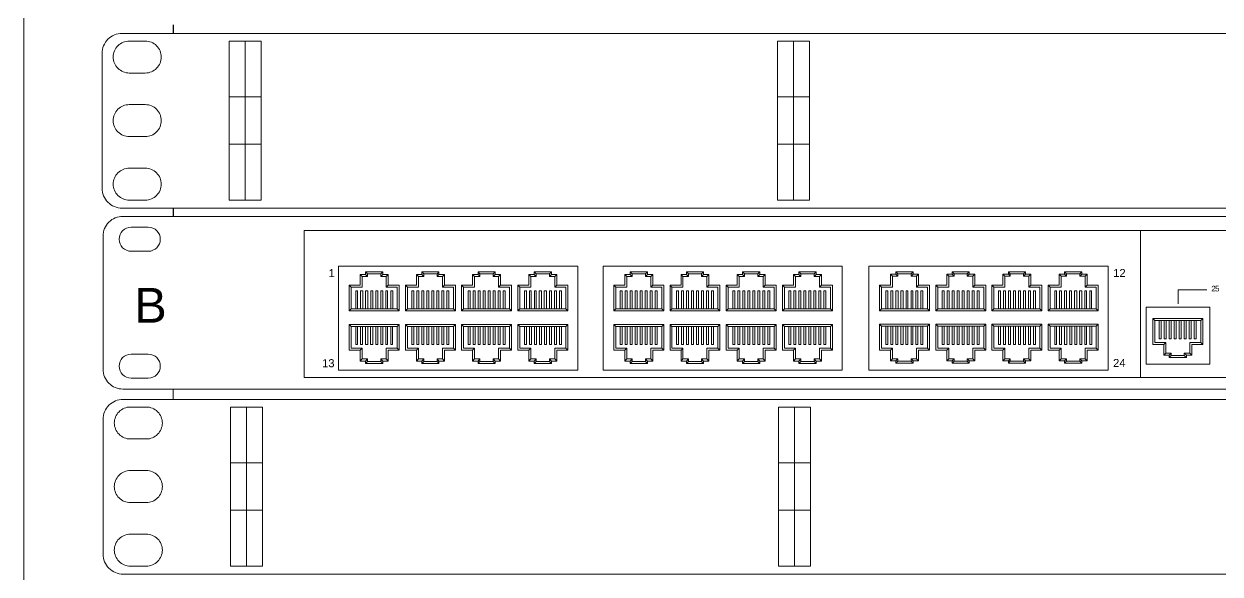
# Model space of a CAD drawing. Header units: millimetres. Extents: x 1256 to 2931, y 3298 to 3694.
# Drawn here: x 1451.82 to 1486.16, y 3471.02 to 3486.84 of the extents above; entities that cross this region are included whole.
import ezdxf

# ---------------------------------------------------------------- set-up
doc = ezdxf.new("R2010")
doc.units = ezdxf.units.MM
doc.layers.get('0').update_dxf_attribs({"color": 250, "lineweight": 5})
for name, color, linetype, lineweight in [('(B) 1U - NVR', 250, 'Continuous', 5), ('(C)1U - Gestion Cable', 250, 'Continuous', 5), ('Canales', 250, 'Continuous', 25), ('Rack 1 - 2', 250, 'Continuous', 5)]:
    doc.layers.add(name, color=color, linetype=linetype, lineweight=lineweight)
doc.styles.get("Standard").update_dxf_attribs({"font": 'Arial.ttf'})

# ---------------------------------------------------------------- blocks, each defined once
blk = doc.blocks.new('1U - Peine Cable Rack')
at = {"layer": '(C)1U - Gestion Cable'}
for points in [[(-5.8, 37.7), (466.8, 37.7, -0.414214), (471.8, 32.7), (471.8, -1, -0.414214), (466.8, -6), (-5.8, -6, -0.414214), (-10.8, -1), (-10.8, 32.7, -0.414214)], [(-4, 27.8), (0, 27.8, 0.414214), (4, 31.8), (4, 31.8, 0.414214), (0, 35.8), (-4, 35.8, 0.414214), (-8, 31.8), (-8, 31.8, 0.414214)], [(-4, 11.9), (0, 11.9, 0.414214), (4, 15.9), (4, 15.9, 0.414214), (0, 19.9), (-4, 19.9, 0.414214), (-8, 15.9), (-8, 15.9, 0.414214)], [(-4, -4), (0, -4, 0.414214), (4, 0), (4, 0, 0.414214), (0, 4), (-4, 4, 0.414214), (-8, 0), (-8, 0, 0.414214)]]:
    blk.add_lwpolyline(points, format="xyb", close=True, dxfattribs=at)
for points in [[(25, 35.8), (21, 35.8), (21, 21.8), (25, 21.8)], [(25, 35.8), (29, 35.8), (29, 21.8), (25, 21.8)], [(162, 35.8), (158, 35.8), (158, 21.8), (162, 21.8)], [(162, 35.8), (166, 35.8), (166, 21.8), (162, 21.8)], [(25, 21.8), (21, 21.8), (21, 10), (25, 10)], [(25, 21.8), (29, 21.8), (29, 10), (25, 10)], [(162, 21.8), (158, 21.8), (158, 10), (162, 10)], [(162, 21.8), (166, 21.8), (166, 10), (162, 10)], [(25, 10), (21, 10), (21, -4), (25, -4)], [(25, 10), (29, 10), (29, -4), (25, -4)], [(162, 10), (158, 10), (158, -4), (162, -4)], [(162, 10), (166, 10), (166, -4), (162, -4)]]:
    blk.add_lwpolyline(points, close=True, dxfattribs=at)
blk = doc.blocks.new('1U - Switch 24P RJ45')
at = {"layer": '(C)1U - Gestion Cable', "lineweight": 5}
blk.add_lwpolyline([(30869, -8639), (-614, -8639, -0.414214), (-963, -8290), (-963, -5939, -0.414214), (-614, -5591), (32726, -5591)], format="xyb", dxfattribs=at)
at = {"lineweight": 5}
for p, q in [((-469, -5783), (-166, -5783)), ((2582, -5839), (17329, -5839)), ((2582, -8437), (2582, -5839)), ((17329, -5839), (17329, -8437)), ((17329, -5839), (27196, -5839)), ((-469, -6207), (-166, -6207)), ((3569, -6805), (3569, -6615)), ((3605, -6650), (3569, -6615)), ((3569, -6615), (3665, -6615)), ((3605, -6840), (3605, -6650)), ((3605, -6650), (3700, -6650)), ((3968, -6572), (3665, -6572)), ((3665, -6615), (3665, -6572)), ((3700, -6607), (3665, -6572)), ((3700, -6650), (3665, -6615)), ((3700, -6650), (3700, -6607)), ((3933, -6607), (3700, -6607)), ((3933, -6607), (3968, -6572)), ((3933, -6650), (3933, -6607)), ((3933, -6650), (3968, -6615)), ((4028, -6650), (3933, -6650)), ((3968, -6615), (3968, -6572)), ((4063, -6615), (3968, -6615)), ((4028, -6650), (4063, -6615)), ((4028, -6840), (4028, -6650)), ((4063, -6805), (4063, -6615)), ((4561, -6805), (4561, -6615)), ((4596, -6650), (4561, -6615)), ((4561, -6615), (4656, -6615)), ((4596, -6840), (4596, -6650)), ((4596, -6650), (4691, -6650)), ((4959, -6572), (4656, -6572)), ((4656, -6615), (4656, -6572)), ((4691, -6607), (4656, -6572)), ((4691, -6650), (4656, -6615)), ((4691, -6650), (4691, -6607)), ((4924, -6607), (4691, -6607)), ((4924, -6607), (4959, -6572)), ((4924, -6650), (4924, -6607)), ((4924, -6650), (4959, -6615)), ((5019, -6650), (4924, -6650)), ((4959, -6615), (4959, -6572)), ((5054, -6615), (4959, -6615)), ((5019, -6650), (5054, -6615)), ((5019, -6840), (5019, -6650)), ((5054, -6805), (5054, -6615)), ((5552, -6805), (5552, -6615)), ((5587, -6650), (5552, -6615)), ((5552, -6615), (5647, -6615)), ((5587, -6841), (5587, -6650)), ((5587, -6650), (5682, -6650)), ((5950, -6572), (5647, -6572)), ((5647, -6615), (5647, -6572)), ((5682, -6607), (5647, -6572)), ((5682, -6650), (5647, -6615)), ((5682, -6650), (5682, -6607)), ((5915, -6607), (5682, -6607)), ((5915, -6607), (5950, -6572)), ((5915, -6650), (5915, -6607)), ((5915, -6650), (5950, -6615)), ((6010, -6650), (5915, -6650)), ((5950, -6615), (5950, -6572)), ((6046, -6615), (5950, -6615)), ((6010, -6650), (6046, -6615)), ((6010, -6841), (6010, -6650)), ((6046, -6805), (6046, -6615)), ((6543, -6806), (6543, -6615)), ((6578, -6650), (6543, -6615)), ((6543, -6615), (6638, -6615)), ((6578, -6841), (6578, -6650)), ((6578, -6650), (6674, -6650)), ((6942, -6572), (6638, -6572)), ((6638, -6615), (6638, -6572)), ((6674, -6608), (6638, -6572)), ((6674, -6650), (6638, -6615)), ((6674, -6650), (6674, -6608)), ((6906, -6608), (6674, -6608)), ((6906, -6608), (6942, -6572)), ((6906, -6650), (6906, -6608)), ((6906, -6650), (6942, -6615)), ((7002, -6650), (6906, -6650)), ((6942, -6615), (6942, -6572)), ((7037, -6615), (6942, -6615)), ((7002, -6650), (7037, -6615)), ((7002, -6841), (7002, -6650)), ((7037, -6806), (7037, -6615)), ((8234, -6805), (8234, -6615)), ((8270, -6650), (8234, -6615)), ((8234, -6615), (8330, -6615)), ((8270, -6840), (8270, -6650)), ((8270, -6650), (8365, -6650)), ((8633, -6572), (8330, -6572)), ((8330, -6615), (8330, -6572)), ((8365, -6607), (8330, -6572)), ((8365, -6650), (8330, -6615)), ((8365, -6650), (8365, -6607)), ((8598, -6607), (8365, -6607)), ((8598, -6607), (8633, -6572)), ((8598, -6650), (8598, -6607)), ((8598, -6650), (8633, -6615)), ((8693, -6650), (8598, -6650)), ((8633, -6615), (8633, -6572)), ((8728, -6615), (8633, -6615)), ((8693, -6650), (8728, -6615)), ((8693, -6840), (8693, -6650)), ((8728, -6805), (8728, -6615)), ((9226, -6805), (9226, -6615)), ((9261, -6650), (9226, -6615)), ((9226, -6615), (9321, -6615)), ((9261, -6840), (9261, -6650)), ((9261, -6650), (9356, -6650)), ((9624, -6572), (9321, -6572)), ((9321, -6615), (9321, -6572)), ((9356, -6607), (9321, -6572)), ((9356, -6650), (9321, -6615)), ((9356, -6650), (9356, -6607)), ((9589, -6607), (9356, -6607)), ((9589, -6607), (9624, -6572)), ((9589, -6650), (9589, -6607)), ((9589, -6650), (9624, -6615)), ((9684, -6650), (9589, -6650)), ((9624, -6615), (9624, -6572)), ((9719, -6615), (9624, -6615)), ((9684, -6650), (9719, -6615)), ((9684, -6840), (9684, -6650)), ((9719, -6805), (9719, -6615)), ((10217, -6805), (10217, -6615)), ((10252, -6650), (10217, -6615)), ((10217, -6615), (10312, -6615)), ((10252, -6841), (10252, -6650)), ((10252, -6650), (10347, -6650)), ((10615, -6572), (10312, -6572)), ((10312, -6615), (10312, -6572)), ((10347, -6607), (10312, -6572)), ((10347, -6650), (10312, -6615)), ((10347, -6650), (10347, -6607)), ((10580, -6607), (10347, -6607)), ((10580, -6607), (10615, -6572)), ((10580, -6650), (10580, -6607)), ((10580, -6650), (10615, -6615)), ((10675, -6650), (10580, -6650)), ((10615, -6615), (10615, -6572)), ((10711, -6615), (10615, -6615)), ((10675, -6650), (10711, -6615)), ((10675, -6841), (10675, -6650)), ((10711, -6805), (10711, -6615)), ((11208, -6806), (11208, -6615)), ((11243, -6650), (11208, -6615)), ((11208, -6615), (11303, -6615)), ((11243, -6841), (11243, -6650)), ((11243, -6650), (11338, -6650)), ((11607, -6572), (11303, -6572)), ((11303, -6615), (11303, -6572)), ((11338, -6608), (11303, -6572)), ((11338, -6650), (11303, -6615)), ((11338, -6650), (11338, -6608)), ((11571, -6608), (11338, -6608)), ((11571, -6608), (11607, -6572)), ((11571, -6650), (11571, -6608)), ((11571, -6650), (11607, -6615)), ((11667, -6650), (11571, -6650)), ((11607, -6615), (11607, -6572)), ((11702, -6615), (11607, -6615)), ((11667, -6650), (11702, -6615)), ((11667, -6841), (11667, -6650)), ((11702, -6806), (11702, -6615)), ((12919, -6803), (12919, -6613)), ((12955, -6648), (12919, -6613)), ((12919, -6613), (13015, -6613)), ((12955, -6838), (12955, -6648)), ((12955, -6648), (13050, -6648)), ((13318, -6570), (13015, -6570)), ((13015, -6613), (13015, -6570)), ((13050, -6605), (13015, -6570)), ((13050, -6648), (13015, -6613)), ((13050, -6648), (13050, -6605)), ((13283, -6605), (13050, -6605)), ((13283, -6605), (13318, -6570)), ((13283, -6648), (13283, -6605)), ((13283, -6648), (13318, -6613)), ((13378, -6648), (13283, -6648)), ((13318, -6613), (13318, -6570)), ((13413, -6613), (13318, -6613)), ((13378, -6648), (13413, -6613)), ((13378, -6838), (13378, -6648)), ((13413, -6803), (13413, -6613)), ((13910, -6803), (13910, -6613)), ((13946, -6648), (13910, -6613)), ((13910, -6613), (14006, -6613)), ((13946, -6839), (13946, -6648)), ((13946, -6648), (14041, -6648)), ((14309, -6570), (14006, -6570)), ((14006, -6613), (14006, -6570)), ((14041, -6605), (14006, -6570)), ((14041, -6648), (14006, -6613)), ((14041, -6648), (14041, -6605)), ((14274, -6605), (14041, -6605)), ((14274, -6605), (14309, -6570)), ((14274, -6648), (14274, -6605)), ((14274, -6648), (14309, -6613)), ((14369, -6648), (14274, -6648)), ((14309, -6613), (14309, -6570)), ((14404, -6613), (14309, -6613)), ((14369, -6648), (14404, -6613)), ((14369, -6839), (14369, -6648)), ((14404, -6803), (14404, -6613)), ((14902, -6803), (14902, -6613)), ((14937, -6648), (14902, -6613)), ((14902, -6613), (14997, -6613)), ((14937, -6839), (14937, -6648)), ((14937, -6648), (15032, -6648)), ((15300, -6570), (14997, -6570)), ((14997, -6613), (14997, -6570)), ((15032, -6605), (14997, -6570)), ((15032, -6648), (14997, -6613)), ((15032, -6648), (15032, -6605)), ((15265, -6605), (15032, -6605)), ((15265, -6605), (15300, -6570)), ((15265, -6648), (15265, -6605)), ((15265, -6648), (15300, -6613)), ((15360, -6648), (15265, -6648)), ((15300, -6613), (15300, -6570)), ((15396, -6613), (15300, -6613)), ((15360, -6648), (15396, -6613)), ((15360, -6839), (15360, -6648)), ((15396, -6803), (15396, -6613)), ((15893, -6804), (15893, -6613)), ((15928, -6649), (15893, -6613)), ((15893, -6613), (15988, -6613)), ((15928, -6839), (15928, -6649)), ((15928, -6649), (16023, -6649)), ((16291, -6570), (15988, -6570)), ((15988, -6613), (15988, -6570)), ((16023, -6606), (15988, -6570)), ((16023, -6649), (15988, -6613)), ((16023, -6649), (16023, -6606)), ((16256, -6606), (16023, -6606)), ((16256, -6606), (16291, -6570)), ((16256, -6649), (16256, -6606)), ((16256, -6649), (16291, -6613)), ((16351, -6649), (16256, -6649)), ((16291, -6613), (16291, -6570)), ((16387, -6613), (16291, -6613)), ((16351, -6649), (16387, -6613)), ((16351, -6839), (16351, -6649)), ((16387, -6804), (16387, -6613)), ((3375, -7260), (3375, -6805)), ((3375, -6805), (3569, -6805)), ((3411, -6840), (3375, -6805)), ((3411, -7225), (3411, -6840)), ((3605, -6840), (3411, -6840)), ((3490, -7225), (3490, -6905)), ((3525, -6905), (3490, -6905)), ((3525, -7225), (3525, -6905)), ((3578, -7225), (3578, -6905)), ((3614, -6905), (3578, -6905)), ((3614, -7225), (3614, -6905)), ((3666, -7225), (3666, -6905)), ((3702, -6905), (3666, -6905)), ((3702, -7225), (3702, -6905)), ((3755, -7225), (3755, -6905)), ((3790, -6905), (3755, -6905)), ((3790, -7225), (3790, -6905)), ((3843, -7225), (3843, -6905)), ((3878, -6905), (3843, -6905)), ((3878, -7225), (3878, -6905)), ((3931, -7225), (3931, -6905)), ((3966, -6905), (3931, -6905)), ((3966, -7225), (3966, -6905)), ((4019, -7225), (4019, -6905)), ((4054, -6905), (4019, -6905)), ((4028, -6840), (4063, -6805)), ((4028, -6840), (4222, -6840)), ((4054, -7225), (4054, -6905)), ((4257, -6805), (4063, -6805)), ((4107, -6905), (4143, -6905)), ((4107, -7225), (4107, -6905)), ((4143, -7225), (4143, -6905)), ((4222, -7225), (4222, -6840)), ((4257, -7260), (4257, -6805)), ((4367, -7260), (4367, -6805)), ((4367, -6805), (4561, -6805)), ((4402, -6840), (4367, -6805)), ((4402, -7225), (4402, -6840)), ((4596, -6840), (4402, -6840)), ((4481, -7225), (4481, -6905)), ((4517, -6905), (4481, -6905)), ((4517, -7225), (4517, -6905)), ((4569, -7225), (4569, -6905)), ((4605, -6905), (4569, -6905)), ((4605, -7225), (4605, -6905)), ((4658, -7225), (4658, -6905)), ((4693, -6905), (4658, -6905)), ((4693, -7225), (4693, -6905)), ((4746, -7225), (4746, -6905)), ((4781, -6905), (4746, -6905)), ((4781, -7225), (4781, -6905)), ((4834, -7225), (4834, -6905)), ((4869, -6905), (4834, -6905)), ((4869, -7225), (4869, -6905)), ((4922, -7225), (4922, -6905)), ((4957, -6905), (4922, -6905)), ((4957, -7225), (4957, -6905)), ((5010, -7225), (5010, -6905)), ((5046, -6905), (5010, -6905)), ((5019, -6840), (5054, -6805)), ((5019, -6840), (5213, -6840)), ((5046, -7225), (5046, -6905)), ((5248, -6805), (5054, -6805)), ((5099, -6905), (5134, -6905)), ((5099, -7225), (5099, -6905)), ((5134, -7225), (5134, -6905)), ((5213, -7225), (5213, -6840)), ((5248, -7260), (5248, -6805)), ((5358, -7260), (5358, -6805)), ((5358, -6805), (5552, -6805)), ((5393, -6841), (5358, -6805)), ((5393, -7225), (5393, -6841)), ((5587, -6841), (5393, -6841)), ((5472, -7225), (5472, -6905)), ((5508, -6905), (5472, -6905)), ((5508, -7225), (5508, -6905)), ((5561, -7225), (5561, -6905)), ((5596, -6905), (5561, -6905)), ((5596, -7225), (5596, -6905)), ((5649, -7225), (5649, -6905)), ((5684, -6905), (5649, -6905)), ((5684, -7225), (5684, -6905)), ((5737, -7225), (5737, -6905)), ((5772, -6905), (5737, -6905)), ((5772, -7225), (5772, -6905)), ((5825, -7225), (5825, -6905)), ((5860, -6905), (5825, -6905)), ((5860, -7225), (5860, -6905)), ((5913, -7225), (5913, -6905)), ((5949, -6905), (5913, -6905)), ((5949, -7225), (5949, -6905)), ((6002, -7225), (6002, -6905)), ((6037, -6905), (6002, -6905)), ((6010, -6841), (6046, -6805)), ((6010, -6841), (6204, -6841)), ((6037, -7225), (6037, -6905)), ((6240, -6805), (6046, -6805)), ((6090, -6905), (6125, -6905)), ((6090, -7225), (6090, -6905)), ((6125, -7225), (6125, -6905)), ((6204, -7225), (6204, -6841)), ((6240, -7260), (6240, -6805)), ((6349, -7261), (6349, -6806)), ((6349, -6806), (6543, -6806)), ((6384, -6841), (6349, -6806)), ((6384, -7225), (6384, -6841)), ((6578, -6841), (6384, -6841)), ((6464, -7225), (6464, -6905)), ((6499, -6905), (6464, -6905)), ((6499, -7225), (6499, -6905)), ((6552, -7225), (6552, -6905)), ((6587, -6905), (6552, -6905)), ((6587, -7226), (6587, -6905)), ((6640, -7225), (6640, -6905)), ((6675, -6905), (6640, -6905)), ((6675, -7225), (6675, -6905)), ((6728, -7225), (6728, -6905)), ((6764, -6905), (6728, -6905)), ((6764, -7225), (6764, -6905)), ((6816, -7225), (6816, -6905)), ((6852, -6905), (6816, -6905)), ((6852, -7225), (6852, -6905)), ((6905, -7225), (6905, -6905)), ((6940, -6905), (6905, -6905)), ((6940, -7226), (6940, -6905)), ((6993, -7225), (6993, -6905)), ((7028, -6905), (6993, -6905)), ((7002, -6841), (7037, -6806)), ((7002, -6841), (7196, -6841)), ((7028, -7225), (7028, -6905)), ((7231, -6806), (7037, -6806)), ((7081, -6905), (7116, -6905)), ((7081, -7225), (7081, -6905)), ((7116, -7225), (7116, -6905)), ((7196, -7225), (7196, -6841)), ((7231, -7261), (7231, -6806)), ((8040, -7260), (8040, -6805)), ((8040, -6805), (8234, -6805)), ((8076, -6840), (8040, -6805)), ((8076, -7225), (8076, -6840)), ((8270, -6840), (8076, -6840)), ((8155, -7225), (8155, -6905)), ((8190, -6905), (8155, -6905)), ((8190, -7225), (8190, -6905)), ((8243, -7225), (8243, -6905)), ((8278, -6905), (8243, -6905)), ((8278, -7225), (8278, -6905)), ((8331, -7225), (8331, -6905)), ((8367, -6905), (8331, -6905)), ((8367, -7225), (8367, -6905)), ((8420, -7225), (8420, -6905)), ((8455, -6905), (8420, -6905)), ((8455, -7225), (8455, -6905)), ((8508, -7225), (8508, -6905)), ((8543, -6905), (8508, -6905)), ((8543, -7225), (8543, -6905)), ((8596, -7225), (8596, -6905)), ((8631, -6905), (8596, -6905)), ((8631, -7225), (8631, -6905)), ((8684, -7225), (8684, -6905)), ((8719, -6905), (8684, -6905)), ((8693, -6840), (8728, -6805)), ((8693, -6840), (8887, -6840)), ((8719, -7225), (8719, -6905)), ((8922, -6805), (8728, -6805)), ((8772, -6905), (8808, -6905)), ((8772, -7225), (8772, -6905)), ((8808, -7225), (8808, -6905)), ((8887, -7225), (8887, -6840)), ((8922, -7260), (8922, -6805)), ((9032, -7260), (9032, -6805)), ((9032, -6805), (9226, -6805)), ((9067, -6840), (9032, -6805)), ((9067, -7225), (9067, -6840)), ((9261, -6840), (9067, -6840)), ((9146, -7225), (9146, -6905)), ((9181, -6905), (9146, -6905)), ((9181, -7225), (9181, -6905)), ((9234, -7225), (9234, -6905)), ((9270, -6905), (9234, -6905)), ((9270, -7225), (9270, -6905)), ((9323, -7225), (9323, -6905)), ((9358, -6905), (9323, -6905)), ((9358, -7225), (9358, -6905)), ((9411, -7225), (9411, -6905)), ((9446, -6905), (9411, -6905)), ((9446, -7225), (9446, -6905)), ((9499, -7225), (9499, -6905)), ((9534, -6905), (9499, -6905)), ((9534, -7225), (9534, -6905)), ((9587, -7225), (9587, -6905)), ((9622, -6905), (9587, -6905)), ((9622, -7225), (9622, -6905)), ((9675, -7225), (9675, -6905)), ((9711, -6905), (9675, -6905)), ((9684, -6840), (9719, -6805)), ((9684, -6840), (9878, -6840)), ((9711, -7225), (9711, -6905)), ((9913, -6805), (9719, -6805)), ((9763, -6905), (9799, -6905)), ((9763, -7225), (9763, -6905)), ((9799, -7225), (9799, -6905)), ((9878, -7225), (9878, -6840)), ((9913, -7260), (9913, -6805)), ((10023, -7260), (10023, -6805)), ((10023, -6805), (10217, -6805)), ((10058, -6841), (10023, -6805)), ((10058, -7225), (10058, -6841)), ((10252, -6841), (10058, -6841)), ((10137, -7225), (10137, -6905)), ((10173, -6905), (10137, -6905)), ((10173, -7225), (10173, -6905)), ((10226, -7225), (10226, -6905)), ((10261, -6905), (10226, -6905)), ((10261, -7225), (10261, -6905)), ((10314, -7225), (10314, -6905)), ((10349, -6905), (10314, -6905)), ((10349, -7225), (10349, -6905)), ((10402, -7225), (10402, -6905)), ((10437, -6905), (10402, -6905)), ((10437, -7225), (10437, -6905)), ((10490, -7225), (10490, -6905)), ((10525, -6905), (10490, -6905)), ((10525, -7225), (10525, -6905)), ((10578, -7225), (10578, -6905)), ((10614, -6905), (10578, -6905)), ((10614, -7225), (10614, -6905)), ((10666, -7225), (10666, -6905)), ((10702, -6905), (10666, -6905)), ((10675, -6841), (10711, -6805)), ((10675, -6841), (10869, -6841)), ((10702, -7225), (10702, -6905)), ((10905, -6805), (10711, -6805)), ((10755, -6905), (10790, -6905)), ((10755, -7225), (10755, -6905)), ((10790, -7225), (10790, -6905)), ((10869, -7225), (10869, -6841)), ((10905, -7260), (10905, -6805)), ((11014, -7261), (11014, -6806)), ((11014, -6806), (11208, -6806)), ((11049, -6841), (11014, -6806)), ((11049, -7225), (11049, -6841)), ((11243, -6841), (11049, -6841)), ((11129, -7225), (11129, -6905)), ((11164, -6905), (11129, -6905)), ((11164, -7225), (11164, -6905)), ((11217, -7225), (11217, -6905)), ((11252, -6905), (11217, -6905)), ((11252, -7226), (11252, -6905)), ((11305, -7225), (11305, -6905)), ((11340, -6905), (11305, -6905)), ((11340, -7225), (11340, -6905)), ((11393, -7225), (11393, -6905)), ((11428, -6905), (11393, -6905)), ((11428, -7225), (11428, -6905)), ((11481, -7225), (11481, -6905)), ((11517, -6905), (11481, -6905)), ((11517, -7225), (11517, -6905)), ((11570, -7225), (11570, -6905)), ((11605, -6905), (11570, -6905)), ((11605, -7226), (11605, -6905)), ((11658, -7225), (11658, -6905)), ((11693, -6905), (11658, -6905)), ((11667, -6841), (11702, -6806)), ((11667, -6841), (11861, -6841)), ((11693, -7225), (11693, -6905)), ((11896, -6806), (11702, -6806)), ((11746, -6905), (11781, -6905)), ((11746, -7225), (11746, -6905)), ((11781, -7225), (11781, -6905)), ((11861, -7225), (11861, -6841)), ((11896, -7261), (11896, -6806)), ((12725, -7258), (12725, -6803)), ((12725, -6803), (12919, -6803)), ((12761, -6838), (12725, -6803)), ((12761, -7223), (12761, -6838)), ((12955, -6838), (12761, -6838)), ((12840, -7223), (12840, -6903)), ((12875, -6903), (12840, -6903)), ((12875, -7223), (12875, -6903)), ((12928, -7223), (12928, -6903)), ((12963, -6903), (12928, -6903)), ((12963, -7223), (12963, -6903)), ((13016, -7223), (13016, -6903)), ((13052, -6903), (13016, -6903)), ((13052, -7223), (13052, -6903)), ((13104, -7223), (13104, -6903)), ((13140, -6903), (13104, -6903)), ((13140, -7223), (13140, -6903)), ((13193, -7223), (13193, -6903)), ((13228, -6903), (13193, -6903)), ((13228, -7223), (13228, -6903)), ((13281, -7223), (13281, -6903)), ((13316, -6903), (13281, -6903)), ((13316, -7223), (13316, -6903)), ((13369, -7223), (13369, -6903)), ((13404, -6903), (13369, -6903)), ((13378, -6838), (13413, -6803)), ((13378, -6838), (13572, -6838)), ((13404, -7223), (13404, -6903)), ((13607, -6803), (13413, -6803)), ((13457, -6903), (13492, -6903)), ((13457, -7223), (13457, -6903)), ((13492, -7223), (13492, -6903)), ((13572, -7223), (13572, -6838)), ((13607, -7258), (13607, -6803)), ((13716, -7258), (13716, -6803)), ((13716, -6803), (13910, -6803)), ((13752, -6839), (13716, -6803)), ((13752, -7223), (13752, -6839)), ((13946, -6839), (13752, -6839)), ((13831, -7223), (13831, -6903)), ((13866, -6903), (13831, -6903)), ((13866, -7223), (13866, -6903)), ((13919, -7223), (13919, -6903)), ((13955, -6903), (13919, -6903)), ((13955, -7223), (13955, -6903)), ((14007, -7223), (14007, -6903)), ((14043, -6903), (14007, -6903)), ((14043, -7223), (14043, -6903)), ((14096, -7223), (14096, -6903)), ((14131, -6903), (14096, -6903)), ((14131, -7223), (14131, -6903)), ((14184, -7223), (14184, -6903)), ((14219, -6903), (14184, -6903)), ((14219, -7223), (14219, -6903)), ((14272, -7223), (14272, -6903)), ((14307, -6903), (14272, -6903)), ((14307, -7223), (14307, -6903)), ((14360, -7223), (14360, -6903)), ((14395, -6903), (14360, -6903)), ((14369, -6839), (14404, -6803)), ((14369, -6839), (14563, -6839)), ((14395, -7223), (14395, -6903)), ((14598, -6803), (14404, -6803)), ((14448, -6903), (14484, -6903)), ((14448, -7223), (14448, -6903)), ((14484, -7223), (14484, -6903)), ((14563, -7223), (14563, -6839)), ((14598, -7258), (14598, -6803)), ((14708, -7258), (14708, -6803)), ((14708, -6803), (14902, -6803)), ((14743, -6839), (14708, -6803)), ((14743, -7223), (14743, -6839)), ((14937, -6839), (14743, -6839)), ((14822, -7223), (14822, -6903)), ((14858, -6903), (14822, -6903)), ((14858, -7223), (14858, -6903)), ((14910, -7223), (14910, -6903)), ((14946, -6903), (14910, -6903)), ((14946, -7224), (14946, -6903)), ((14999, -7223), (14999, -6903)), ((15034, -6903), (14999, -6903)), ((15034, -7223), (15034, -6903)), ((15087, -7223), (15087, -6903)), ((15122, -6903), (15087, -6903)), ((15122, -7223), (15122, -6903)), ((15175, -7223), (15175, -6903)), ((15210, -6903), (15175, -6903)), ((15210, -7223), (15210, -6903)), ((15263, -7223), (15263, -6903)), ((15299, -6903), (15263, -6903)), ((15299, -7224), (15299, -6903)), ((15351, -7223), (15351, -6903)), ((15387, -6903), (15351, -6903)), ((15360, -6839), (15396, -6803)), ((15360, -6839), (15554, -6839)), ((15387, -7223), (15387, -6903)), ((15590, -6803), (15396, -6803)), ((15440, -6903), (15475, -6903)), ((15440, -7223), (15440, -6903)), ((15475, -7223), (15475, -6903)), ((15554, -7223), (15554, -6839)), ((15590, -7258), (15590, -6803)), ((15699, -7259), (15699, -6804)), ((15699, -6804), (15893, -6804)), ((15734, -6839), (15699, -6804)), ((15734, -7224), (15734, -6839)), ((15928, -6839), (15734, -6839)), ((15814, -7224), (15814, -6903)), ((15849, -6903), (15814, -6903)), ((15849, -7224), (15849, -6903)), ((15902, -7224), (15902, -6903)), ((15937, -6903), (15902, -6903)), ((15937, -7224), (15937, -6903)), ((15990, -7224), (15990, -6903)), ((16025, -6903), (15990, -6903)), ((16025, -7224), (16025, -6903)), ((16078, -7224), (16078, -6903)), ((16113, -6903), (16078, -6903)), ((16113, -7224), (16113, -6903)), ((16166, -7224), (16166, -6903)), ((16202, -6903), (16166, -6903)), ((16202, -7224), (16202, -6903)), ((16254, -7224), (16254, -6903)), ((16290, -6903), (16254, -6903)), ((16290, -7224), (16290, -6903)), ((16343, -7224), (16343, -6903)), ((16378, -6903), (16343, -6903)), ((16351, -6839), (16387, -6804)), ((16351, -6839), (16545, -6839)), ((16378, -7224), (16378, -6903)), ((16581, -6804), (16387, -6804)), ((16431, -6903), (16466, -6903)), ((16431, -7224), (16431, -6903)), ((16466, -7224), (16466, -6903)), ((16545, -7224), (16545, -6839)), ((16581, -7259), (16581, -6804)), ((17990, -7137), (17990, -6887)), ((17990, -6887), (18495, -6887)), ((3375, -7260), (3411, -7225)), ((4257, -7260), (3375, -7260)), ((3375, -7260), (3816, -7260)), ((4222, -7225), (3411, -7225)), ((4257, -7260), (4222, -7225)), ((4367, -7260), (4402, -7225)), ((5248, -7260), (4367, -7260)), ((4367, -7260), (4808, -7260)), ((5213, -7225), (4402, -7225)), ((5248, -7260), (5213, -7225)), ((5358, -7260), (5393, -7225)), ((6240, -7260), (5358, -7260)), ((5358, -7260), (5799, -7260)), ((6204, -7225), (5393, -7225)), ((6240, -7260), (6204, -7225)), ((6349, -7261), (6384, -7225)), ((7231, -7261), (6349, -7261)), ((6349, -7261), (6790, -7261)), ((7196, -7225), (6384, -7225)), ((7231, -7261), (7196, -7225)), ((8040, -7260), (8076, -7225)), ((8922, -7260), (8040, -7260)), ((8040, -7260), (8481, -7260)), ((8887, -7225), (8076, -7225)), ((8922, -7260), (8887, -7225)), ((9032, -7260), (9067, -7225)), ((9913, -7260), (9032, -7260)), ((9032, -7260), (9472, -7260)), ((9878, -7225), (9067, -7225)), ((9913, -7260), (9878, -7225)), ((10023, -7260), (10058, -7225)), ((10905, -7260), (10023, -7260)), ((10023, -7260), (10464, -7260)), ((10869, -7225), (10058, -7225)), ((10905, -7260), (10869, -7225)), ((11014, -7261), (11049, -7225)), ((11896, -7261), (11014, -7261)), ((11014, -7261), (11455, -7261)), ((11861, -7225), (11049, -7225)), ((11896, -7261), (11861, -7225)), ((12725, -7258), (12761, -7223)), ((13607, -7258), (12725, -7258)), ((12725, -7258), (13166, -7258)), ((13572, -7223), (12761, -7223)), ((13607, -7258), (13572, -7223)), ((13716, -7258), (13752, -7223)), ((14598, -7258), (13716, -7258)), ((13716, -7258), (14157, -7258)), ((14563, -7223), (13752, -7223)), ((14598, -7258), (14563, -7223)), ((14708, -7258), (14743, -7223)), ((15590, -7258), (14708, -7258)), ((14708, -7258), (15149, -7258)), ((15554, -7223), (14743, -7223)), ((15590, -7258), (15554, -7223)), ((15699, -7259), (15734, -7224)), ((16581, -7259), (15699, -7259)), ((15699, -7259), (16140, -7259)), ((16545, -7224), (15734, -7224)), ((16581, -7259), (16545, -7224)), ((3375, -7498), (4257, -7498)), ((3375, -7498), (3375, -7953)), ((3375, -7498), (3411, -7533)), ((3411, -7533), (4222, -7533)), ((3411, -7533), (3411, -7918)), ((3490, -7533), (3490, -7853)), ((3525, -7533), (3525, -7853)), ((3578, -7533), (3578, -7853)), ((3613, -7533), (3613, -7853)), ((3666, -7533), (3666, -7853)), ((3702, -7533), (3702, -7853)), ((3754, -7533), (3754, -7853)), ((3790, -7533), (3790, -7853)), ((4257, -7498), (3816, -7498)), ((3843, -7533), (3843, -7853)), ((3878, -7533), (3878, -7853)), ((3931, -7533), (3931, -7853)), ((3966, -7533), (3966, -7853)), ((4019, -7533), (4019, -7853)), ((4054, -7533), (4054, -7853)), ((4107, -7533), (4107, -7853)), ((4142, -7533), (4142, -7853)), ((4257, -7498), (4222, -7533)), ((4222, -7533), (4222, -7918)), ((4257, -7498), (4257, -7953)), ((4367, -7498), (5248, -7498)), ((4367, -7498), (4367, -7953)), ((4367, -7498), (4402, -7533)), ((4402, -7533), (5213, -7533)), ((4402, -7533), (4402, -7918)), ((4481, -7533), (4481, -7853)), ((4517, -7533), (4517, -7853)), ((4569, -7533), (4569, -7853)), ((4605, -7533), (4605, -7853)), ((4658, -7533), (4658, -7853)), ((4693, -7533), (4693, -7853)), ((4746, -7533), (4746, -7853)), ((4781, -7533), (4781, -7853)), ((5248, -7498), (4808, -7498)), ((4834, -7533), (4834, -7853)), ((4869, -7533), (4869, -7853)), ((4922, -7533), (4922, -7853)), ((4957, -7533), (4957, -7853)), ((5010, -7533), (5010, -7853)), ((5046, -7533), (5046, -7853)), ((5099, -7533), (5099, -7853)), ((5134, -7533), (5134, -7853)), ((5248, -7498), (5213, -7533)), ((5213, -7533), (5213, -7918)), ((5248, -7498), (5248, -7953)), ((5358, -7498), (6240, -7498)), ((5358, -7498), (5358, -7953)), ((5358, -7498), (5393, -7533)), ((5393, -7533), (6204, -7533)), ((5393, -7533), (5393, -7918)), ((5472, -7533), (5472, -7853)), ((5508, -7533), (5508, -7853)), ((5561, -7533), (5561, -7853)), ((5596, -7533), (5596, -7853)), ((5649, -7533), (5649, -7853)), ((5684, -7533), (5684, -7853)), ((5737, -7533), (5737, -7853)), ((5772, -7533), (5772, -7853)), ((6240, -7498), (5799, -7498)), ((5825, -7533), (5825, -7853)), ((5860, -7533), (5860, -7853)), ((5913, -7533), (5913, -7853)), ((5949, -7533), (5949, -7853)), ((6002, -7533), (6002, -7853)), ((6037, -7533), (6037, -7853)), ((6090, -7533), (6090, -7853)), ((6125, -7533), (6125, -7853)), ((6240, -7498), (6204, -7533)), ((6204, -7533), (6204, -7918)), ((6240, -7498), (6240, -7953)), ((6349, -7498), (7231, -7498)), ((6349, -7498), (6349, -7953)), ((6349, -7498), (6385, -7533)), ((6385, -7533), (7196, -7533)), ((6385, -7533), (6385, -7918)), ((6464, -7533), (6464, -7853)), ((6499, -7533), (6499, -7853)), ((6552, -7533), (6552, -7853)), ((6588, -7533), (6588, -7853)), ((6640, -7533), (6640, -7853)), ((6676, -7533), (6676, -7853)), ((6729, -7533), (6729, -7853)), ((6764, -7533), (6764, -7853)), ((7231, -7498), (6790, -7498)), ((6817, -7533), (6817, -7853)), ((6852, -7533), (6852, -7853)), ((6905, -7533), (6905, -7853)), ((6940, -7533), (6940, -7853)), ((6993, -7533), (6993, -7853)), ((7029, -7533), (7029, -7853)), ((7081, -7533), (7081, -7853)), ((7117, -7533), (7117, -7853)), ((7231, -7498), (7196, -7533)), ((7196, -7533), (7196, -7918)), ((7231, -7498), (7231, -7953)), ((8040, -7498), (8922, -7498)), ((8040, -7498), (8040, -7953)), ((8040, -7498), (8075, -7533)), ((8075, -7533), (8887, -7533)), ((8075, -7533), (8075, -7918)), ((8155, -7533), (8155, -7853)), ((8190, -7533), (8190, -7853)), ((8243, -7533), (8243, -7853)), ((8278, -7533), (8278, -7853)), ((8331, -7533), (8331, -7853)), ((8366, -7533), (8366, -7853)), ((8419, -7533), (8419, -7853)), ((8455, -7533), (8455, -7853)), ((8922, -7498), (8481, -7498)), ((8508, -7533), (8508, -7853)), ((8543, -7533), (8543, -7853)), ((8596, -7533), (8596, -7853)), ((8631, -7533), (8631, -7853)), ((8684, -7533), (8684, -7853)), ((8719, -7533), (8719, -7853)), ((8772, -7533), (8772, -7853)), ((8807, -7533), (8807, -7853)), ((8922, -7498), (8887, -7533)), ((8887, -7533), (8887, -7918)), ((8922, -7498), (8922, -7953)), ((9032, -7498), (9913, -7498)), ((9032, -7498), (9032, -7953)), ((9032, -7498), (9067, -7533)), ((9067, -7533), (9878, -7533)), ((9067, -7533), (9067, -7918)), ((9146, -7533), (9146, -7853)), ((9181, -7533), (9181, -7853)), ((9234, -7533), (9234, -7853)), ((9270, -7533), (9270, -7853)), ((9323, -7533), (9323, -7853)), ((9358, -7533), (9358, -7853)), ((9411, -7533), (9411, -7853)), ((9446, -7533), (9446, -7853)), ((9913, -7498), (9472, -7498)), ((9499, -7533), (9499, -7853)), ((9534, -7533), (9534, -7853)), ((9587, -7533), (9587, -7853)), ((9622, -7533), (9622, -7853)), ((9675, -7533), (9675, -7853)), ((9711, -7533), (9711, -7853)), ((9763, -7533), (9763, -7853)), ((9799, -7533), (9799, -7853)), ((9913, -7498), (9878, -7533)), ((9878, -7533), (9878, -7918)), ((9913, -7498), (9913, -7953)), ((10023, -7498), (10905, -7498)), ((10023, -7498), (10023, -7953)), ((10023, -7498), (10058, -7533)), ((10058, -7533), (10869, -7533)), ((10058, -7533), (10058, -7918)), ((10137, -7533), (10137, -7853)), ((10173, -7533), (10173, -7853)), ((10226, -7533), (10226, -7853)), ((10261, -7533), (10261, -7853)), ((10314, -7533), (10314, -7853)), ((10349, -7533), (10349, -7853)), ((10402, -7533), (10402, -7853)), ((10437, -7533), (10437, -7853)), ((10905, -7498), (10464, -7498)), ((10490, -7533), (10490, -7853)), ((10525, -7533), (10525, -7853)), ((10578, -7533), (10578, -7853)), ((10614, -7533), (10614, -7853)), ((10666, -7533), (10666, -7853)), ((10702, -7533), (10702, -7853)), ((10755, -7533), (10755, -7853)), ((10790, -7533), (10790, -7853)), ((10905, -7498), (10869, -7533)), ((10869, -7533), (10869, -7918)), ((10905, -7498), (10905, -7953)), ((11014, -7498), (11896, -7498)), ((11014, -7498), (11014, -7953)), ((11014, -7498), (11050, -7533)), ((11050, -7533), (11861, -7533)), ((11050, -7533), (11050, -7918)), ((11129, -7533), (11129, -7853)), ((11164, -7533), (11164, -7853)), ((11217, -7533), (11217, -7853)), ((11252, -7533), (11252, -7853)), ((11305, -7533), (11305, -7853)), ((11341, -7533), (11341, -7853)), ((11394, -7533), (11394, -7853)), ((11429, -7533), (11429, -7853)), ((11896, -7498), (11455, -7498)), ((11482, -7533), (11482, -7853)), ((11517, -7533), (11517, -7853)), ((11570, -7533), (11570, -7853)), ((11605, -7533), (11605, -7853)), ((11658, -7533), (11658, -7853)), ((11693, -7533), (11693, -7853)), ((11746, -7533), (11746, -7853)), ((11782, -7533), (11782, -7853)), ((11896, -7498), (11861, -7533)), ((11861, -7533), (11861, -7918)), ((11896, -7498), (11896, -7953)), ((12725, -7496), (13607, -7496)), ((12725, -7496), (12725, -7951)), ((12725, -7496), (12760, -7531)), ((12760, -7531), (13572, -7531)), ((12760, -7531), (12760, -7916)), ((12840, -7531), (12840, -7851)), ((12875, -7531), (12875, -7851)), ((12928, -7531), (12928, -7851)), ((12963, -7531), (12963, -7851)), ((13016, -7531), (13016, -7851)), ((13051, -7531), (13051, -7851)), ((13104, -7531), (13104, -7851)), ((13140, -7531), (13140, -7851)), ((13607, -7496), (13166, -7496)), ((13192, -7531), (13192, -7851)), ((13228, -7531), (13228, -7851)), ((13281, -7531), (13281, -7851)), ((13316, -7531), (13316, -7851)), ((13369, -7531), (13369, -7851)), ((13404, -7531), (13404, -7851)), ((13457, -7531), (13457, -7851)), ((13492, -7531), (13492, -7851)), ((13607, -7496), (13572, -7531)), ((13572, -7531), (13572, -7916)), ((13607, -7496), (13607, -7951)), ((13716, -7496), (14598, -7496)), ((13716, -7496), (13716, -7951)), ((13716, -7496), (13752, -7531)), ((13752, -7531), (14563, -7531)), ((13752, -7531), (13752, -7916)), ((13831, -7531), (13831, -7851)), ((13866, -7531), (13866, -7851)), ((13919, -7531), (13919, -7851)), ((13955, -7531), (13955, -7851)), ((14007, -7531), (14007, -7851)), ((14043, -7531), (14043, -7851)), ((14096, -7531), (14096, -7851)), ((14131, -7531), (14131, -7851)), ((14598, -7496), (14157, -7496)), ((14184, -7531), (14184, -7851)), ((14219, -7531), (14219, -7851)), ((14272, -7531), (14272, -7851)), ((14307, -7531), (14307, -7851)), ((14360, -7531), (14360, -7851)), ((14395, -7531), (14395, -7851)), ((14448, -7531), (14448, -7851)), ((14484, -7531), (14484, -7851)), ((14598, -7496), (14563, -7531)), ((14563, -7531), (14563, -7916)), ((14598, -7496), (14598, -7951)), ((14708, -7496), (15590, -7496)), ((14708, -7496), (14708, -7951)), ((14708, -7496), (14743, -7531)), ((14743, -7531), (15554, -7531)), ((14743, -7531), (14743, -7916)), ((14822, -7531), (14822, -7851)), ((14858, -7531), (14858, -7851)), ((14910, -7531), (14910, -7851)), ((14946, -7531), (14946, -7851)), ((14999, -7531), (14999, -7851)), ((15034, -7531), (15034, -7851)), ((15087, -7531), (15087, -7851)), ((15122, -7531), (15122, -7851)), ((15590, -7496), (15149, -7496)), ((15175, -7531), (15175, -7851)), ((15210, -7531), (15210, -7851)), ((15263, -7531), (15263, -7851)), ((15299, -7531), (15299, -7851)), ((15351, -7531), (15351, -7851)), ((15387, -7531), (15387, -7851)), ((15440, -7531), (15440, -7851)), ((15475, -7531), (15475, -7851)), ((15590, -7496), (15554, -7531)), ((15554, -7531), (15554, -7916)), ((15590, -7496), (15590, -7951)), ((15699, -7496), (16581, -7496)), ((15699, -7496), (15699, -7951)), ((15699, -7496), (15735, -7531)), ((15735, -7531), (16546, -7531)), ((15735, -7531), (15735, -7916)), ((15814, -7531), (15814, -7851)), ((15849, -7531), (15849, -7851)), ((15902, -7531), (15902, -7851)), ((15937, -7531), (15937, -7851)), ((15990, -7531), (15990, -7851)), ((16026, -7531), (16026, -7851)), ((16079, -7531), (16079, -7851)), ((16114, -7531), (16114, -7851)), ((16581, -7496), (16140, -7496)), ((16167, -7531), (16167, -7851)), ((16202, -7531), (16202, -7851)), ((16255, -7531), (16255, -7851)), ((16290, -7531), (16290, -7851)), ((16343, -7531), (16343, -7851)), ((16378, -7531), (16378, -7851)), ((16431, -7531), (16431, -7851)), ((16467, -7531), (16467, -7851)), ((16581, -7496), (16546, -7531)), ((16546, -7531), (16546, -7916)), ((16581, -7496), (16581, -7951)), ((17543, -7396), (18425, -7396)), ((17543, -7396), (17543, -7851)), ((17543, -7396), (17578, -7431)), ((17578, -7431), (18390, -7431)), ((17578, -7431), (17578, -7816)), ((17658, -7431), (17658, -7751)), ((17693, -7431), (17693, -7751)), ((17746, -7431), (17746, -7751)), ((17781, -7431), (17781, -7751)), ((17834, -7431), (17834, -7751)), ((17869, -7431), (17869, -7751)), ((17922, -7431), (17922, -7751)), ((17957, -7431), (17957, -7751)), ((18425, -7396), (17984, -7396)), ((18010, -7431), (18010, -7751)), ((18046, -7431), (18046, -7751)), ((18099, -7431), (18099, -7751)), ((18134, -7431), (18134, -7751)), ((18187, -7431), (18187, -7751)), ((18222, -7431), (18222, -7751)), ((18275, -7431), (18275, -7751)), ((18310, -7431), (18310, -7751)), ((18425, -7396), (18390, -7431)), ((18390, -7431), (18390, -7816)), ((18425, -7396), (18425, -7851)), ((17693, -7751), (17658, -7751)), ((17746, -7751), (17781, -7751)), ((17834, -7751), (17869, -7751)), ((17922, -7751), (17957, -7751)), ((18010, -7751), (18046, -7751)), ((18099, -7751), (18134, -7751)), ((18187, -7751), (18222, -7751)), ((18275, -7751), (18310, -7751)), ((3375, -7953), (3569, -7953)), ((3605, -7918), (3411, -7918)), ((3525, -7853), (3490, -7853)), ((3605, -7918), (3569, -7953)), ((3569, -7953), (3569, -8144)), ((3578, -7853), (3613, -7853)), ((3605, -7918), (3605, -8108)), ((3666, -7853), (3702, -7853)), ((3754, -7853), (3790, -7853)), ((3843, -7853), (3878, -7853)), ((3931, -7853), (3966, -7853)), ((4019, -7853), (4054, -7853)), ((4028, -7918), (4222, -7918)), ((4028, -7918), (4028, -8108)), ((4257, -7953), (4063, -7953)), ((4063, -7953), (4063, -8144)), ((4107, -7853), (4142, -7853)), ((4222, -7918), (4257, -7953)), ((4367, -7953), (4561, -7953)), ((4596, -7918), (4402, -7918)), ((4517, -7853), (4481, -7853)), ((4596, -7918), (4561, -7953)), ((4561, -7953), (4561, -8144)), ((4569, -7853), (4605, -7853)), ((4596, -7918), (4596, -8108)), ((4658, -7853), (4693, -7853)), ((4746, -7853), (4781, -7853)), ((4834, -7853), (4869, -7853)), ((4922, -7853), (4957, -7853)), ((5010, -7853), (5046, -7853)), ((5019, -7918), (5213, -7918)), ((5019, -7918), (5019, -8108)), ((5248, -7953), (5054, -7953)), ((5054, -7953), (5054, -8144)), ((5099, -7853), (5134, -7853)), ((5213, -7918), (5248, -7953)), ((5358, -7953), (5552, -7953)), ((5587, -7918), (5393, -7918)), ((5508, -7853), (5472, -7853)), ((5587, -7918), (5552, -7953)), ((5552, -7953), (5552, -8144)), ((5561, -7853), (5596, -7853)), ((5587, -7918), (5587, -8108)), ((5649, -7853), (5684, -7853)), ((5737, -7853), (5772, -7853)), ((5825, -7853), (5860, -7853)), ((5913, -7853), (5949, -7853)), ((6002, -7853), (6037, -7853)), ((6010, -7918), (6204, -7918)), ((6010, -7918), (6010, -8108)), ((6240, -7953), (6046, -7953)), ((6046, -7953), (6046, -8144)), ((6090, -7853), (6125, -7853)), ((6204, -7918), (6240, -7953)), ((6349, -7953), (6543, -7953)), ((6579, -7918), (6385, -7918)), ((6499, -7853), (6464, -7853)), ((6579, -7918), (6543, -7953)), ((6543, -7953), (6543, -8144)), ((6552, -7853), (6588, -7853)), ((6579, -7918), (6579, -8108)), ((6640, -7853), (6676, -7853)), ((6729, -7853), (6764, -7853)), ((6817, -7853), (6852, -7853)), ((6905, -7853), (6940, -7853)), ((6993, -7853), (7029, -7853)), ((7002, -7918), (7196, -7918)), ((7002, -7918), (7002, -8108)), ((7231, -7953), (7037, -7953)), ((7037, -7953), (7037, -8144)), ((7081, -7853), (7117, -7853)), ((7196, -7918), (7231, -7953)), ((8040, -7953), (8234, -7953)), ((8269, -7918), (8075, -7918)), ((8190, -7853), (8155, -7853)), ((8269, -7918), (8234, -7953)), ((8234, -7953), (8234, -8144)), ((8243, -7853), (8278, -7853)), ((8269, -7918), (8269, -8108)), ((8331, -7853), (8366, -7853)), ((8419, -7853), (8455, -7853)), ((8508, -7853), (8543, -7853)), ((8596, -7853), (8631, -7853)), ((8684, -7853), (8719, -7853)), ((8693, -7918), (8887, -7918)), ((8693, -7918), (8693, -8108)), ((8922, -7953), (8728, -7953)), ((8728, -7953), (8728, -8144)), ((8772, -7853), (8807, -7853)), ((8887, -7918), (8922, -7953)), ((9032, -7953), (9226, -7953)), ((9261, -7918), (9067, -7918)), ((9181, -7853), (9146, -7853)), ((9261, -7918), (9226, -7953)), ((9226, -7953), (9226, -8144)), ((9234, -7853), (9270, -7853)), ((9261, -7918), (9261, -8108)), ((9323, -7853), (9358, -7853)), ((9411, -7853), (9446, -7853)), ((9499, -7853), (9534, -7853)), ((9587, -7853), (9622, -7853)), ((9675, -7853), (9711, -7853)), ((9684, -7918), (9878, -7918)), ((9684, -7918), (9684, -8108)), ((9913, -7953), (9719, -7953)), ((9719, -7953), (9719, -8144)), ((9763, -7853), (9799, -7853)), ((9878, -7918), (9913, -7953)), ((10023, -7953), (10217, -7953)), ((10252, -7918), (10058, -7918)), ((10173, -7853), (10137, -7853)), ((10252, -7918), (10217, -7953)), ((10217, -7953), (10217, -8144)), ((10226, -7853), (10261, -7853)), ((10252, -7918), (10252, -8108)), ((10314, -7853), (10349, -7853)), ((10402, -7853), (10437, -7853)), ((10490, -7853), (10525, -7853)), ((10578, -7853), (10614, -7853)), ((10666, -7853), (10702, -7853)), ((10675, -7918), (10869, -7918)), ((10675, -7918), (10675, -8108)), ((10905, -7953), (10711, -7953)), ((10711, -7953), (10711, -8144)), ((10755, -7853), (10790, -7853)), ((10869, -7918), (10905, -7953)), ((11014, -7953), (11208, -7953)), ((11244, -7918), (11050, -7918)), ((11164, -7853), (11129, -7853)), ((11244, -7918), (11208, -7953)), ((11208, -7953), (11208, -8144)), ((11217, -7853), (11252, -7853)), ((11244, -7918), (11244, -8108)), ((11305, -7853), (11341, -7853)), ((11394, -7853), (11429, -7853)), ((11482, -7853), (11517, -7853)), ((11570, -7853), (11605, -7853)), ((11658, -7853), (11693, -7853)), ((11667, -7918), (11861, -7918)), ((11667, -7918), (11667, -8108)), ((11896, -7953), (11702, -7953)), ((11702, -7953), (11702, -8144)), ((11746, -7853), (11782, -7853)), ((11861, -7918), (11896, -7953)), ((12725, -7951), (12919, -7951)), ((12954, -7916), (12760, -7916)), ((12875, -7851), (12840, -7851)), ((12954, -7916), (12919, -7951)), ((12919, -7951), (12919, -8142)), ((12928, -7851), (12963, -7851)), ((12954, -7916), (12954, -8106)), ((13016, -7851), (13051, -7851)), ((13104, -7851), (13140, -7851)), ((13192, -7851), (13228, -7851)), ((13281, -7851), (13316, -7851)), ((13369, -7851), (13404, -7851)), ((13378, -7916), (13572, -7916)), ((13378, -7916), (13378, -8106)), ((13607, -7951), (13413, -7951)), ((13413, -7951), (13413, -8142)), ((13457, -7851), (13492, -7851)), ((13572, -7916), (13607, -7951)), ((13716, -7951), (13910, -7951)), ((13946, -7916), (13752, -7916)), ((13866, -7851), (13831, -7851)), ((13946, -7916), (13910, -7951)), ((13910, -7951), (13910, -8142)), ((13919, -7851), (13955, -7851)), ((13946, -7916), (13946, -8106)), ((14007, -7851), (14043, -7851)), ((14096, -7851), (14131, -7851)), ((14184, -7851), (14219, -7851)), ((14272, -7851), (14307, -7851)), ((14360, -7851), (14395, -7851)), ((14369, -7916), (14563, -7916)), ((14369, -7916), (14369, -8106)), ((14598, -7951), (14404, -7951)), ((14404, -7951), (14404, -8142)), ((14448, -7851), (14484, -7851)), ((14563, -7916), (14598, -7951)), ((14708, -7951), (14902, -7951)), ((14937, -7916), (14743, -7916)), ((14858, -7851), (14822, -7851)), ((14937, -7916), (14902, -7951)), ((14902, -7951), (14902, -8142)), ((14910, -7851), (14946, -7851)), ((14937, -7916), (14937, -8106)), ((14999, -7851), (15034, -7851)), ((15087, -7851), (15122, -7851)), ((15175, -7851), (15210, -7851)), ((15263, -7851), (15299, -7851)), ((15351, -7851), (15387, -7851)), ((15360, -7916), (15554, -7916)), ((15360, -7916), (15360, -8106)), ((15590, -7951), (15396, -7951)), ((15396, -7951), (15396, -8142)), ((15440, -7851), (15475, -7851)), ((15554, -7916), (15590, -7951)), ((15699, -7951), (15893, -7951)), ((15929, -7916), (15735, -7916)), ((15849, -7851), (15814, -7851)), ((15929, -7916), (15893, -7951)), ((15893, -7951), (15893, -8142)), ((15902, -7851), (15937, -7851)), ((15929, -7916), (15929, -8106)), ((15990, -7851), (16026, -7851)), ((16079, -7851), (16114, -7851)), ((16167, -7851), (16202, -7851)), ((16255, -7851), (16290, -7851)), ((16343, -7851), (16378, -7851)), ((16352, -7916), (16546, -7916)), ((16352, -7916), (16352, -8106)), ((16581, -7951), (16387, -7951)), ((16387, -7951), (16387, -8142)), ((16431, -7851), (16467, -7851)), ((16546, -7916), (16581, -7951)), ((17543, -7851), (17737, -7851)), ((17772, -7816), (17578, -7816)), ((17772, -7816), (17737, -7851)), ((17737, -7851), (17737, -8042)), ((17772, -8006), (17737, -8042)), ((17772, -7816), (17772, -8006)), ((17772, -8006), (17868, -8006)), ((17868, -8006), (17832, -8042)), ((17868, -8006), (17868, -8049)), ((18100, -8006), (18136, -8042)), ((18196, -8006), (18100, -8006)), ((18100, -8006), (18100, -8049)), ((18196, -7816), (18390, -7816)), ((18196, -7816), (18196, -8006)), ((18196, -8006), (18231, -8042)), ((18425, -7851), (18231, -7851)), ((18231, -7851), (18231, -8042)), ((18390, -7816), (18425, -7851)), ((-469, -8023), (-166, -8023)), ((3605, -8108), (3569, -8144)), ((3569, -8144), (3664, -8144)), ((3605, -8108), (3700, -8108)), ((3700, -8108), (3664, -8144)), ((3664, -8144), (3664, -8186)), ((3700, -8151), (3664, -8186)), ((3664, -8186), (3968, -8186)), ((3700, -8108), (3700, -8151)), ((3700, -8151), (3933, -8151)), ((3933, -8108), (3968, -8144)), ((4028, -8108), (3933, -8108)), ((3933, -8108), (3933, -8151)), ((3933, -8151), (3968, -8186)), ((4063, -8144), (3968, -8144)), ((3968, -8144), (3968, -8186)), ((4028, -8108), (4063, -8144)), ((4596, -8108), (4561, -8144)), ((4561, -8144), (4656, -8144)), ((4596, -8108), (4691, -8108)), ((4691, -8108), (4656, -8144)), ((4656, -8144), (4656, -8186)), ((4691, -8151), (4656, -8186)), ((4656, -8186), (4959, -8186)), ((4691, -8108), (4691, -8151)), ((4691, -8151), (4924, -8151)), ((4924, -8108), (4959, -8144)), ((5019, -8108), (4924, -8108)), ((4924, -8108), (4924, -8151)), ((4924, -8151), (4959, -8186)), ((5054, -8144), (4959, -8144)), ((4959, -8144), (4959, -8186)), ((5019, -8108), (5054, -8144)), ((5587, -8108), (5552, -8144)), ((5552, -8144), (5647, -8144)), ((5587, -8108), (5682, -8108)), ((5682, -8108), (5647, -8144)), ((5647, -8144), (5647, -8186)), ((5682, -8151), (5647, -8186)), ((5647, -8186), (5950, -8186)), ((5682, -8108), (5682, -8151)), ((5682, -8151), (5915, -8151)), ((5915, -8108), (5950, -8144)), ((6010, -8108), (5915, -8108)), ((5915, -8108), (5915, -8151)), ((5915, -8151), (5950, -8186)), ((6046, -8144), (5950, -8144)), ((5950, -8144), (5950, -8186)), ((6010, -8108), (6046, -8144)), ((6579, -8108), (6543, -8144)), ((6543, -8144), (6639, -8144)), ((6579, -8108), (6674, -8108)), ((6674, -8108), (6639, -8144)), ((6639, -8144), (6639, -8186)), ((6674, -8151), (6639, -8186)), ((6639, -8186), (6942, -8186)), ((6674, -8108), (6674, -8151)), ((6674, -8151), (6907, -8151)), ((6907, -8108), (6942, -8144)), ((7002, -8108), (6907, -8108)), ((6907, -8108), (6907, -8151)), ((6907, -8151), (6942, -8186)), ((7037, -8144), (6942, -8144)), ((6942, -8144), (6942, -8186)), ((7002, -8108), (7037, -8144)), ((8269, -8108), (8234, -8144)), ((8234, -8144), (8329, -8144)), ((8269, -8108), (8365, -8108)), ((8365, -8108), (8329, -8144)), ((8329, -8144), (8329, -8186)), ((8365, -8151), (8329, -8186)), ((8329, -8186), (8633, -8186)), ((8365, -8108), (8365, -8151)), ((8365, -8151), (8597, -8151)), ((8597, -8108), (8633, -8144)), ((8693, -8108), (8597, -8108)), ((8597, -8108), (8597, -8151)), ((8597, -8151), (8633, -8186)), ((8728, -8144), (8633, -8144)), ((8633, -8144), (8633, -8186)), ((8693, -8108), (8728, -8144)), ((9261, -8108), (9226, -8144)), ((9226, -8144), (9321, -8144)), ((9261, -8108), (9356, -8108)), ((9356, -8108), (9321, -8144)), ((9321, -8144), (9321, -8186)), ((9356, -8151), (9321, -8186)), ((9321, -8186), (9624, -8186)), ((9356, -8108), (9356, -8151)), ((9356, -8151), (9589, -8151)), ((9589, -8108), (9624, -8144)), ((9684, -8108), (9589, -8108)), ((9589, -8108), (9589, -8151)), ((9589, -8151), (9624, -8186)), ((9719, -8144), (9624, -8144)), ((9624, -8144), (9624, -8186)), ((9684, -8108), (9719, -8144)), ((10252, -8108), (10217, -8144)), ((10217, -8144), (10312, -8144)), ((10252, -8108), (10347, -8108)), ((10347, -8108), (10312, -8144)), ((10312, -8144), (10312, -8186)), ((10347, -8151), (10312, -8186)), ((10312, -8186), (10615, -8186)), ((10347, -8108), (10347, -8151)), ((10347, -8151), (10580, -8151)), ((10580, -8108), (10615, -8144)), ((10675, -8108), (10580, -8108)), ((10580, -8108), (10580, -8151)), ((10580, -8151), (10615, -8186)), ((10711, -8144), (10615, -8144)), ((10615, -8144), (10615, -8186)), ((10675, -8108), (10711, -8144)), ((11244, -8108), (11208, -8144)), ((11208, -8144), (11304, -8144)), ((11244, -8108), (11339, -8108)), ((11339, -8108), (11304, -8144)), ((11304, -8144), (11304, -8186)), ((11339, -8151), (11304, -8186)), ((11304, -8186), (11607, -8186)), ((11339, -8108), (11339, -8151)), ((11339, -8151), (11572, -8151)), ((11572, -8108), (11607, -8144)), ((11667, -8108), (11572, -8108)), ((11572, -8108), (11572, -8151)), ((11572, -8151), (11607, -8186)), ((11702, -8144), (11607, -8144)), ((11607, -8144), (11607, -8186)), ((11667, -8108), (11702, -8144)), ((12954, -8106), (12919, -8142)), ((12919, -8142), (13014, -8142)), ((12954, -8106), (13050, -8106)), ((13050, -8106), (13014, -8142)), ((13014, -8142), (13014, -8184)), ((13050, -8149), (13014, -8184)), ((13014, -8184), (13318, -8184)), ((13050, -8106), (13050, -8149)), ((13050, -8149), (13282, -8149)), ((13282, -8106), (13318, -8142)), ((13378, -8106), (13282, -8106)), ((13282, -8106), (13282, -8149)), ((13282, -8149), (13318, -8184)), ((13413, -8142), (13318, -8142)), ((13318, -8142), (13318, -8184)), ((13378, -8106), (13413, -8142)), ((13946, -8106), (13910, -8142)), ((13910, -8142), (14006, -8142)), ((13946, -8106), (14041, -8106)), ((14041, -8106), (14006, -8142)), ((14006, -8142), (14006, -8184)), ((14041, -8149), (14006, -8184)), ((14006, -8184), (14309, -8184)), ((14041, -8106), (14041, -8149)), ((14041, -8149), (14274, -8149)), ((14274, -8106), (14309, -8142)), ((14369, -8106), (14274, -8106)), ((14274, -8106), (14274, -8149)), ((14274, -8149), (14309, -8184)), ((14404, -8142), (14309, -8142)), ((14309, -8142), (14309, -8184)), ((14369, -8106), (14404, -8142)), ((14937, -8106), (14902, -8142)), ((14902, -8142), (14997, -8142)), ((14937, -8106), (15032, -8106)), ((15032, -8106), (14997, -8142)), ((14997, -8142), (14997, -8184)), ((15032, -8149), (14997, -8184)), ((14997, -8184), (15300, -8184)), ((15032, -8106), (15032, -8149)), ((15032, -8149), (15265, -8149)), ((15265, -8106), (15300, -8142)), ((15360, -8106), (15265, -8106)), ((15265, -8106), (15265, -8149)), ((15265, -8149), (15300, -8184)), ((15396, -8142), (15300, -8142)), ((15300, -8142), (15300, -8184)), ((15360, -8106), (15396, -8142)), ((15929, -8106), (15893, -8142)), ((15893, -8142), (15989, -8142)), ((15929, -8106), (16024, -8106)), ((16024, -8106), (15989, -8142)), ((15989, -8142), (15989, -8184)), ((16024, -8149), (15989, -8184)), ((15989, -8184), (16292, -8184)), ((16024, -8106), (16024, -8149)), ((16024, -8149), (16257, -8149)), ((16257, -8106), (16292, -8142)), ((16352, -8106), (16257, -8106)), ((16257, -8106), (16257, -8149)), ((16257, -8149), (16292, -8184)), ((16387, -8142), (16292, -8142)), ((16292, -8142), (16292, -8184)), ((16352, -8106), (16387, -8142)), ((17737, -8042), (17832, -8042)), ((17832, -8042), (17832, -8084)), ((17868, -8049), (17832, -8084)), ((17832, -8084), (18136, -8084)), ((17868, -8049), (18100, -8049)), ((18100, -8049), (18136, -8084)), ((18231, -8042), (18136, -8042)), ((18136, -8042), (18136, -8084)), ((-469, -8446), (-166, -8446)), ((17329, -8437), (2582, -8437)), ((17329, -8437), (27196, -8437))]:
    blk.add_line(p, q, dxfattribs=at)
for points in [[(3186, -6470), (7405, -6470), (7405, -8305), (3186, -8305)], [(7851, -6470), (12070, -6470), (12070, -8305), (7851, -8305)], [(12536, -6468), (16755, -6468), (16755, -8303), (12536, -8303)], [(17426, -7191), (18549, -7191), (18549, -8202), (17426, -8202)]]:
    blk.add_lwpolyline(points, close=True, dxfattribs=at)
for centre, start, end in [((-469, -5995), 90, 270), ((-166, -5995), 270, 90), ((-469, -8234), 90, 270), ((-166, -8234), 270, 90)]:
    blk.add_arc(centre, 212, start, end, dxfattribs=at)
at = {"lineweight": 5, "width": 227.15, "attachment_point": 1}
for s, insert, char_height in [('{\\fArial|b0|i0|c0|p34;1}', (3013, -6522), 141.1), ('{\\fArial|b0|i0|c0|p34;12}', (16846, -6520), 141.1), ('{\\fArial|b0|i0|c204|p34;\\T0.8;25}', (18577, -6817), 98.77), ('{\\fArial|b0|i0|c0|p34;13}', (2898, -8112), 141.1), ('{\\fArial|b0|i0|c0|p34;24}', (16844, -8108), 141.1)]:
    blk.add_mtext(s, dxfattribs=dict(at, insert=insert, char_height=char_height))

msp = doc.modelspace()

# ---------------------------------------------------------------- linework, layer by layer
msp.add_line((1456.104, 3476.341), (1456.104, 3476.043))
at = {"layer": 'Canales'}
for p, q in [((1456.104, 3486.812), (1456.104, 3486.562)), ((1456.104, 3481.541), (1456.104, 3481.291))]:
    msp.add_line(p, q, dxfattribs=at)
at = {"layer": 'Rack 1 - 2'}
msp.add_line((1451.818, 3506.239), (1451.818, 3446.239), dxfattribs=at)

# ---------------------------------------------------------------- block references
for name, p, xscale, yscale, zscale in [('1U - Peine Cable Rack', (1455.302, 3482.23), 0.1149004857262601, 0.1149004857262601, 0.1149004857262601), ('1U - Switch 24P RJ45', (1455.66, 3490.41), 0.001628646472608354, 0.001628646472608354, 0.001628646472608354), ('1U - Peine Cable Rack', (1455.333, 3471.711), 0.1149004857262601, 0.1149004857262601, 0.1149004857262601)]:
    msp.add_blockref(name, p, dxfattribs=dict(xscale=xscale, yscale=yscale, zscale=zscale))

# ---------------------------------------------------------------- texts
at = {"layer": '(B) 1U - NVR', "insert": (1454.865, 3479.248), "char_height": 1, "attachment_point": 1}
msp.add_mtext_dynamic_manual_height_columns('\\pi0.12244;B', width=1, gutter_width=12.5, heights=[1], dxfattribs=at)

doc.saveas('drawing.dxf')
